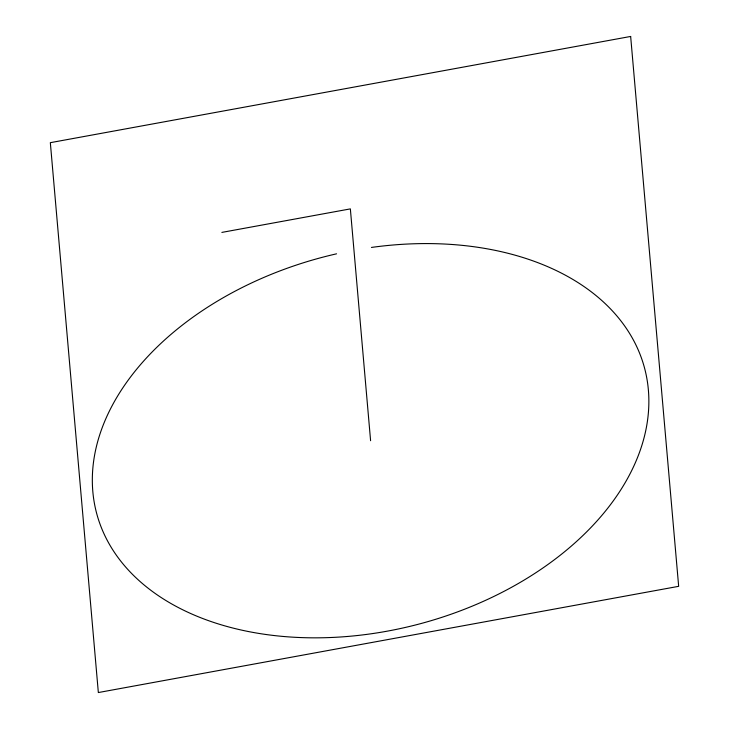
<?xml version="1.0" encoding="UTF-8"?>
<svg xmlns="http://www.w3.org/2000/svg" width="729" height="729" viewBox="0 0 729 729"><rect width="100%" height="100%" fill="white"/><g stroke="black" fill="none" stroke-linecap="round" stroke-linejoin="round"><path stroke-width="1.09" d="M221.862 232.405L350.357 208.886L370.596 440.708M371.444 247.432A283.417 189.64 -14.8 0 1 616.798 495.884A283.417 189.64 -14.8 0 1 141.617 582.863A283.417 189.64 -14.8 0 1 336.561 253.82M630.658 36.45L50.337 142.674L98.342 692.55L678.663 586.326L630.658 36.45"/></g></svg>
